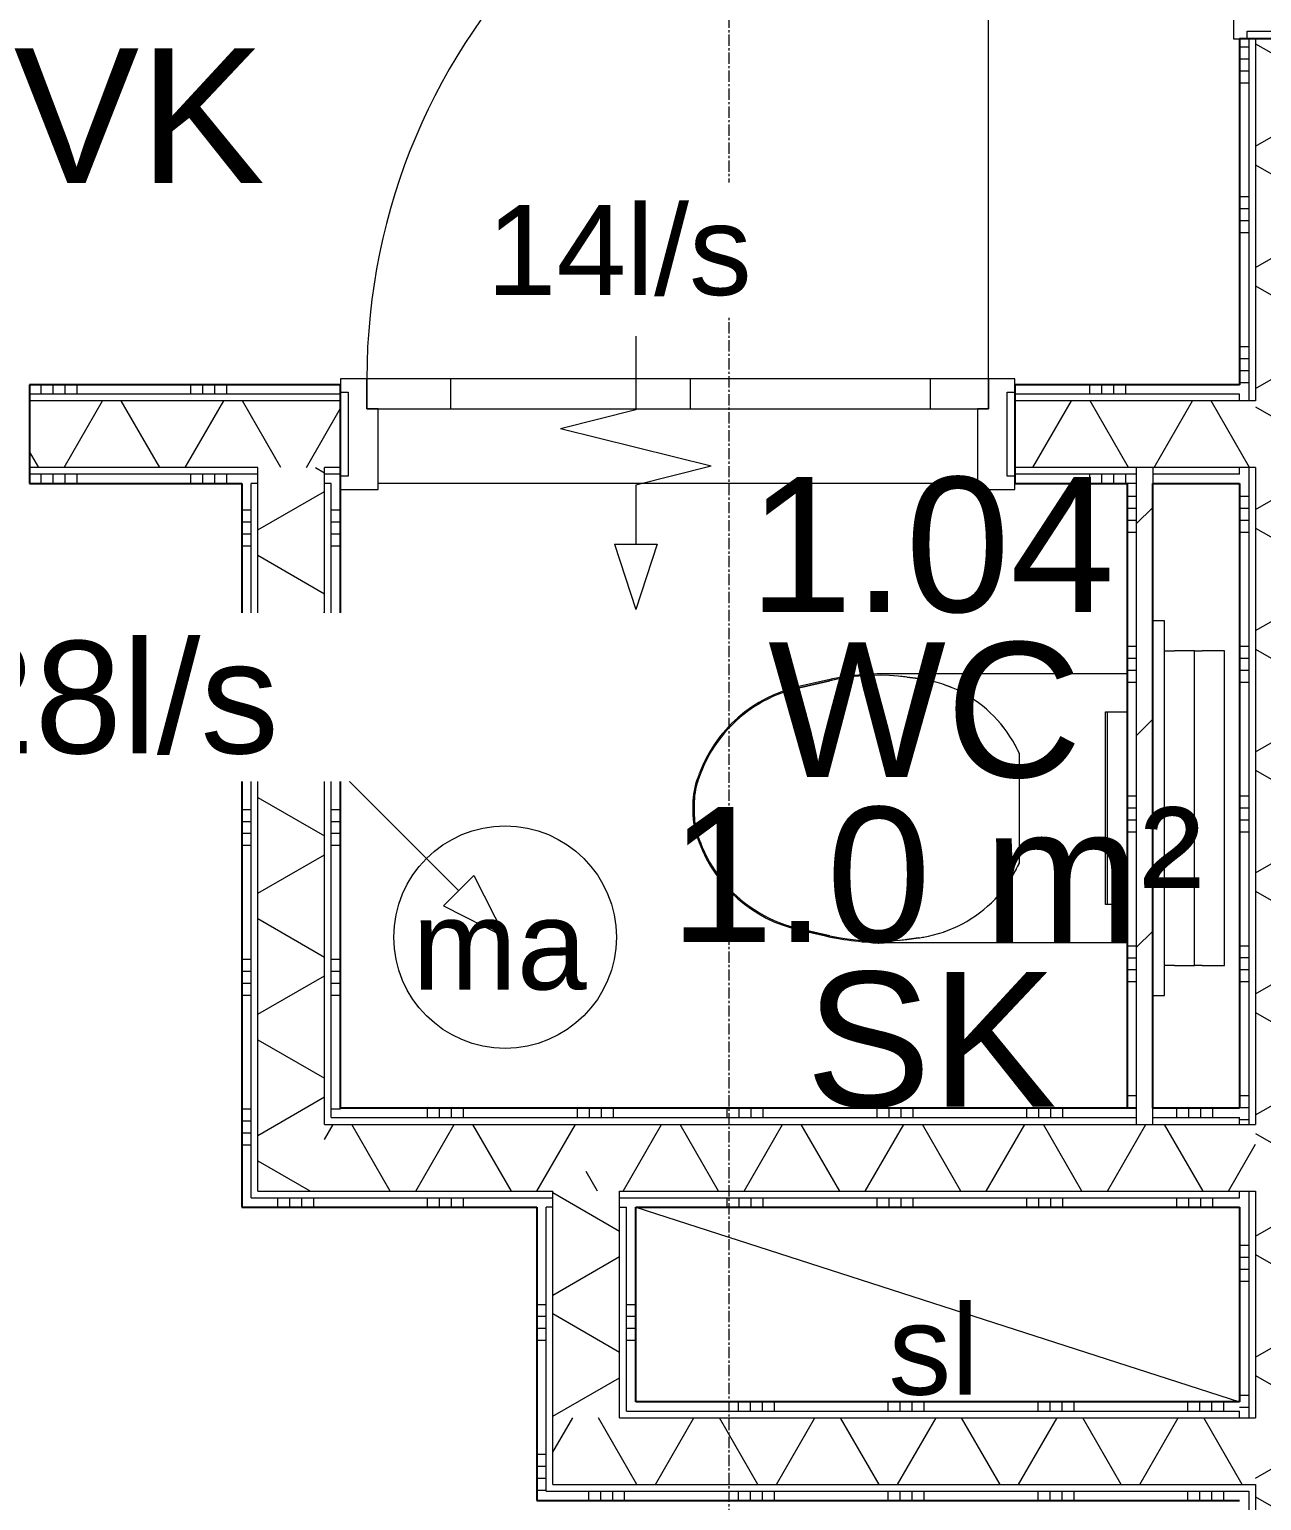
# Model space of a CAD drawing. Header units: millimetres. Extents: x -8546 to 211781, y -3000 to 31870.
# Drawn here: x 20827 to 22472, y 4293 to 6257 of the extents above; entities that cross this region are included whole.
import ezdxf

# ---------------------------------------------------------------- set-up
doc = ezdxf.new("R2010")
doc.units = ezdxf.units.MM
doc.linetypes.add('grid', pattern=[24, 15, -3, 3, -3])
for name, color, linetype, lineweight in [('A-ANNO-NOTE', 131, 'Continuous', 9), ('A-AREA-IDEN', 2, 'Continuous', 9), ('A-DETL', 90, 'Continuous', 9), ('A-DOOR', 31, 'Continuous', 9), ('A-WALL', 113, 'Continuous', 9), ('A-WALL-PATT', 111, 'Continuous', 25), ('G-ANNO-TEXT', 231, 'Continuous', 9), ('I-WALL', 2, 'Continuous', 9), ('P-SANR-FIXT', 6, 'Continuous', 9), ('S-GRID', 1, 'Continuous', 9)]:
    doc.layers.add(name, color=color, linetype=linetype, lineweight=lineweight)
doc.styles.add('Arial_2', font='arial.ttf', dxfattribs={"height": 180})
doc.styles.add('Arial_3', font='arial.ttf', dxfattribs={"height": 120})
doc.styles.add('Arial_4', font='arial.ttf', dxfattribs={"height": 150})
doc.styles.add('Arial_5', font='arial.ttf', dxfattribs={"height": 1.2})
pattern_1 = [(270, (20290.73, 5782.88), (200, -3e-13), []), (270, (20274.73, 5782.88), (200, -3e-13), []), (270, (20258.73, 5782.88), (200, -3e-13), []), (270, (20242.73, 5782.88), (200, -3e-13), [])]
pattern_2 = [(180, (21242.73, 5167.87), (-4e-13, -200), []), (180, (21242.73, 5183.87), (-4e-13, -200), []), (180, (21242.73, 5199.87), (-4e-13, -200), []), (180, (21242.73, 5215.87), (-4e-13, -200), [])]
pattern_3 = [(90, (21973.73, 4293.2), (-200, 3e-13), []), (90, (21989.73, 4293.2), (-200, 3e-13), []), (90, (22005.73, 4293.2), (-200, 3e-13), []), (90, (22021.73, 4293.2), (-200, 3e-13), [])]
pattern_4 = [(270, (22006.73, 4816.87), (200, -3e-13), []), (270, (21990.73, 4816.87), (200, -3e-13), []), (270, (21974.73, 4816.87), (200, -3e-13), []), (270, (21958.73, 4816.87), (200, -3e-13), [])]
pattern_5 = [(360, (21504.73, 4555.04), (4e-13, 200), []), (360, (21504.73, 4539.04), (4e-13, 200), []), (360, (21504.73, 4523.04), (4e-13, 200), []), (360, (21504.73, 4507.04), (4e-13, 200), [])]
pattern_6 = [(270, (21406.73, 4816.87), (200, -3e-13), []), (270, (21390.73, 4816.87), (200, -3e-13), []), (270, (21374.73, 4816.87), (200, -3e-13), []), (270, (21358.73, 4816.87), (200, -3e-13), [])]

# ---------------------------------------------------------------- blocks, each defined once
blk = doc.blocks.new('32_EA_binnenkozijn_hardhout_deurzonderbovenlicht - 900x2730-V8-1ste verdieping')
at = {"layer": 'A-DOOR'}
blk.add_line((430, 74), (430, 904), dxfattribs=at)
at = {"layer": 'A-DOOR', "lineweight": 18}
for p, q in [((-400, 74), (-435, 74)), ((-435, 74), (-435, 66)), ((430, 74), (-400, 74)), ((-400, 74), (-400, 34)), ((-400, 34), (-400, 74)), ((430, 34), (430, 74)), ((465, 74), (430, 74)), ((430, 74), (430, 34)), ((465, 66), (465, 74)), ((-435, 56), (-425, 56)), ((-425, 56), (-425, -56)), ((455, -56), (455, 56)), ((455, 56), (465, 56)), ((-400, 34), (430, 34)), ((-385, 34), (-400, 34)), ((-385, -74), (-385, 34)), ((430, 34), (415, 34)), ((415, 34), (415, -74)), ((-425, -56), (-435, -56)), ((465, -56), (455, -56)), ((-435, -66), (-435, -74)), ((-435, -74), (-385, -74)), ((415, -74), (465, -74)), ((465, -74), (465, -66))]:
    blk.add_line(p, q, dxfattribs=at)
at = {"layer": 'A-DOOR'}
blk.add_arc((430, 74), 830, 90, 180, dxfattribs=at)
blk = doc.blocks.new('32_EA_binnenkozijn_hardhout_deurzonderbovenlicht - 900x2730-V9-1ste verdieping')
at = {"layer": 'A-DOOR'}
h = blk.add_hatch(dxfattribs=at)
h.set_pattern_fill('FP_81', color=256, style=0, pattern_type=2)
h.set_pattern_definition([(90, (-1010.24, -5716.88), (-320, 2e-14), [])])
h.paths.add_polyline_path([(430, 34), (430, 74), (-400, 74), (-400, 34), (-32.3, 34)])
blk.add_line((430, 74), (430, 904), dxfattribs=at)
at = {"layer": 'A-DOOR', "lineweight": 18}
for p, q in [((-400, 74), (-435, 74)), ((-435, 74), (-435, 66)), ((430, 74), (-400, 74)), ((-400, 74), (-400, 34)), ((-400, 34), (-400, 74)), ((430, 34), (430, 74)), ((465, 74), (430, 74)), ((430, 74), (430, 34)), ((465, 66), (465, 74)), ((-435, 56), (-425, 56)), ((-425, 56), (-425, -56)), ((455, -56), (455, 56)), ((455, 56), (465, 56)), ((-400, 34), (430, 34)), ((-385, 34), (-400, 34)), ((-385, -74), (-385, 34)), ((430, 34), (415, 34)), ((415, 34), (415, -74)), ((-425, -56), (-435, -56)), ((465, -56), (455, -56)), ((-435, -74), (-385, -74)), ((415, -74), (465, -74)), ((465, -74), (465, -66))]:
    blk.add_line(p, q, dxfattribs=at)
at = {"layer": 'A-DOOR'}
blk.add_arc((430, 74), 830, 90, 180, dxfattribs=at)
blk = doc.blocks.new('74_3B_toilet - eenvoudig - 74_3B_toilet - eenvoudig-445747-1ste verdieping')
at = {"layer": 'P-SANR-FIXT'}
for p, q in [((-232.3, 590.5), (-237.2, 588.7)), ((-186.2, 596.9), (-196.8, 596.9)), ((-186.2, 595.3), (-196.8, 595.3)), ((-196.8, 595.3), (-186.2, 595.3)), ((-186.2, 595.3), (-196.8, 595.3)), ((-196.8, 595.3), (-186.2, 595.3)), ((-145.8, 588.7), (-150.7, 590.5)), ((-231.7, 589), (-236.6, 587.2)), ((-236.6, 587.2), (-231.7, 589)), ((-231.7, 589), (-236.6, 587.2)), ((-236.6, 587.2), (-231.7, 589)), ((-146.4, 587.2), (-151.3, 589)), ((-151.3, 589), (-146.4, 587.2)), ((-146.4, 587.2), (-151.3, 589)), ((-151.3, 589), (-146.4, 587.2)), ((-353.9, 455.6), (-362, 420.1)), ((-352.3, 455.2), (-360.4, 419.8)), ((-360.4, 419.8), (-352.3, 455.2)), ((-352.3, 455.2), (-360.4, 419.8)), ((-360.4, 419.8), (-352.3, 455.2)), ((-22.6, 419.8), (-30.7, 455.2)), ((-30.7, 455.2), (-22.6, 419.8)), ((-22.6, 419.8), (-30.7, 455.2)), ((-30.7, 455.2), (-22.6, 419.8)), ((-21.1, 420.1), (-29.2, 455.6)), ((-360.4, 419.8), (-361.7, 414.1)), ((-361.7, 414.1), (-360.4, 419.8)), ((-360.4, 419.8), (-361.7, 414.1)), ((-361.7, 414.1), (-360.4, 419.8)), ((-21.3, 414.1), (-22.6, 419.8)), ((-22.6, 419.8), (-21.3, 414.1)), ((-21.3, 414.1), (-22.6, 419.8)), ((-22.6, 419.8), (-21.3, 414.1)), ((-370.9, 340.9), (-370.9, 17)), ((-12.1, 17), (-12.1, 340.9)), ((-366.6, 311.4), (-364.6, 295.9)), ((-364.6, 295.9), (-366.6, 311.4)), ((-366.6, 311.4), (-364.6, 295.9)), ((-364.6, 295.9), (-366.6, 311.4)), ((-18.4, 295.9), (-16.4, 311.4)), ((-16.4, 311.4), (-18.4, 295.9)), ((-18.4, 295.9), (-16.4, 311.4)), ((-16.4, 311.4), (-18.4, 295.9)), ((-269.4, 163.5), (-265.1, 161.4)), ((-265.1, 161.4), (-269.4, 163.5)), ((-269.4, 163.5), (-265.1, 161.4)), ((-265.1, 161.4), (-269.4, 163.5)), ((-263, 160.9), (-120, 160.9)), ((-117.9, 161.4), (-113.6, 163.5)), ((-113.6, 163.5), (-117.9, 161.4)), ((-117.9, 161.4), (-113.6, 163.5)), ((-113.6, 163.5), (-117.9, 161.4))]:
    blk.add_line(p, q, dxfattribs=at)
at = {"layer": 'P-SANR-FIXT', "flags": 128}
for points in [[(-196.8, 595.3), (-200.8, 595.2), (-204.8, 595), (-208.8, 594.6), (-212.8, 594), (-216.7, 593.3), (-220.6, 592.4), (-224.5, 591.4), (-228.3, 590.2), (-231.7, 589)], [(-196.8, 595.3), (-200.8, 595.2), (-204.8, 595), (-208.8, 594.6), (-212.8, 594), (-216.7, 593.3), (-220.6, 592.4), (-224.5, 591.4), (-228.3, 590.2), (-231.7, 589)], [(-151.3, 589), (-155.1, 590.4), (-158.9, 591.5), (-162.8, 592.5), (-166.7, 593.4), (-170.6, 594.1), (-174.6, 594.6), (-178.6, 595), (-182.6, 595.2), (-186.2, 595.3)], [(-151.3, 589), (-155.1, 590.4), (-158.9, 591.5), (-162.8, 592.5), (-166.7, 593.4), (-170.6, 594.1), (-174.6, 594.6), (-178.6, 595), (-182.6, 595.2), (-186.2, 595.3)], [(-236.6, 587.2), (-243.5, 584.5), (-250.3, 581.5), (-256.9, 578.2), (-263.4, 574.7), (-269.7, 570.9), (-275.9, 566.9), (-282, 562.6), (-287.8, 558.1), (-293.5, 553.4), (-299, 548.4), (-304.3, 543.3), (-309.3, 537.9), (-314.2, 532.3), (-318.8, 526.5), (-323.2, 520.6), (-327.3, 514.4), (-331.2, 508.2), (-334.8, 501.7), (-338.2, 495.2), (-341.3, 488.5), (-344.1, 481.6), (-346.7, 474.7), (-349, 467.7), (-351, 460.6), (-352.3, 455.2)], [(-236.6, 587.2), (-243.5, 584.5), (-250.3, 581.5), (-256.9, 578.2), (-263.4, 574.7), (-269.7, 570.9), (-275.9, 566.9), (-282, 562.6), (-287.8, 558.1), (-293.5, 553.4), (-299, 548.4), (-304.3, 543.3), (-309.3, 537.9), (-314.2, 532.3), (-318.8, 526.5), (-323.2, 520.6), (-327.3, 514.4), (-331.2, 508.2), (-334.8, 501.7), (-338.2, 495.2), (-341.3, 488.5), (-344.1, 481.6), (-346.7, 474.7), (-349, 467.7), (-351, 460.6), (-352.3, 455.2)], [(-30.7, 455.2), (-32.5, 462.4), (-34.6, 469.5), (-36.9, 476.5), (-39.6, 483.4), (-42.5, 490.2), (-45.7, 496.8), (-49.1, 503.4), (-52.8, 509.8), (-56.7, 516), (-61, 522.1), (-65.4, 528), (-70.1, 533.7), (-75, 539.3), (-80.1, 544.6), (-85.4, 549.7), (-90.9, 554.6), (-96.6, 559.3), (-102.5, 563.8), (-108.6, 568), (-114.9, 571.9), (-121.3, 575.6), (-127.8, 579.1), (-134.5, 582.3), (-141.2, 585.2), (-146.4, 587.2)], [(-30.7, 455.2), (-32.5, 462.4), (-34.6, 469.5), (-36.9, 476.5), (-39.6, 483.4), (-42.5, 490.2), (-45.7, 496.8), (-49.1, 503.4), (-52.8, 509.8), (-56.7, 516), (-61, 522.1), (-65.4, 528), (-70.1, 533.7), (-75, 539.3), (-80.1, 544.6), (-85.4, 549.7), (-90.9, 554.6), (-96.6, 559.3), (-102.5, 563.8), (-108.6, 568), (-114.9, 571.9), (-121.3, 575.6), (-127.8, 579.1), (-134.5, 582.3), (-141.2, 585.2), (-146.4, 587.2)], [(-361.7, 414.1), (-364.1, 402.7), (-366, 391.2), (-367.4, 379.6), (-368.4, 367.9), (-368.9, 356.3), (-369, 344.6), (-368.6, 332.9), (-367.7, 321.3), (-366.6, 311.4)], [(-361.7, 414.1), (-364.1, 402.7), (-366, 391.2), (-367.4, 379.6), (-368.4, 367.9), (-368.9, 356.3), (-369, 344.6), (-368.6, 332.9), (-367.7, 321.3), (-366.6, 311.4)], [(-16.4, 311.4), (-15.1, 323), (-14.3, 334.6), (-14, 346.3), (-14.1, 358), (-14.7, 369.7), (-15.8, 381.3), (-17.3, 392.9), (-19.3, 404.4), (-21.3, 414.1)], [(-16.4, 311.4), (-15.1, 323), (-14.3, 334.6), (-14, 346.3), (-14.1, 358), (-14.7, 369.7), (-15.8, 381.3), (-17.3, 392.9), (-19.3, 404.4), (-21.3, 414.1)], [(-364.6, 295.9), (-363.5, 289.1), (-362.2, 282.3), (-360.7, 275.6), (-358.9, 269), (-356.8, 262.4), (-354.4, 256), (-351.8, 249.6), (-348.9, 243.4), (-345.8, 237.2), (-342.5, 231.2), (-338.9, 225.4), (-335.1, 219.7), (-331, 214.1), (-326.7, 208.7), (-322.3, 203.5), (-317.6, 198.5), (-312.7, 193.6), (-307.6, 189), (-302.4, 184.5), (-297, 180.3), (-291.4, 176.3), (-285.6, 172.5), (-279.7, 169), (-273.7, 165.7), (-269.4, 163.5)], [(-364.6, 295.9), (-363.5, 289.1), (-362.2, 282.3), (-360.7, 275.6), (-358.9, 269), (-356.8, 262.4), (-354.4, 256), (-351.8, 249.6), (-348.9, 243.4), (-345.8, 237.2), (-342.5, 231.2), (-338.9, 225.4), (-335.1, 219.7), (-331, 214.1), (-326.7, 208.7), (-322.3, 203.5), (-317.6, 198.5), (-312.7, 193.6), (-307.6, 189), (-302.4, 184.5), (-297, 180.3), (-291.4, 176.3), (-285.6, 172.5), (-279.7, 169), (-273.7, 165.7), (-269.4, 163.5)], [(-113.6, 163.5), (-107.5, 166.7), (-101.5, 170), (-95.6, 173.7), (-89.9, 177.5), (-84.4, 181.6), (-79, 185.9), (-73.8, 190.4), (-68.8, 195.1), (-64, 200), (-59.4, 205.1), (-54.9, 210.3), (-50.7, 215.8), (-46.8, 221.4), (-43, 227.1), (-39.5, 233), (-36.2, 239.1), (-33.2, 245.2), (-30.4, 251.5), (-27.9, 257.9), (-25.6, 264.4), (-23.6, 271), (-21.8, 277.6), (-20.3, 284.3), (-19.1, 291.1), (-18.4, 295.9)], [(-113.6, 163.5), (-107.5, 166.7), (-101.5, 170), (-95.6, 173.7), (-89.9, 177.5), (-84.4, 181.6), (-79, 185.9), (-73.8, 190.4), (-68.8, 195.1), (-64, 200), (-59.4, 205.1), (-54.9, 210.3), (-50.7, 215.8), (-46.8, 221.4), (-43, 227.1), (-39.5, 233), (-36.2, 239.1), (-33.2, 245.2), (-30.4, 251.5), (-27.9, 257.9), (-25.6, 264.4), (-23.6, 271), (-21.8, 277.6), (-20.3, 284.3), (-19.1, 291.1), (-18.4, 295.9)], [(-265.1, 161.4), (-264.9, 161.3), (-264.7, 161.3), (-264.5, 161.2), (-264.4, 161.1), (-264.2, 161.1), (-264, 161), (-263.8, 161), (-263.6, 161), (-263.4, 160.9), (-263.2, 160.9), (-263, 160.9), (-263, 160.9)], [(-265.1, 161.4), (-264.9, 161.3), (-264.7, 161.3), (-264.5, 161.2), (-264.4, 161.1), (-264.2, 161.1), (-264, 161), (-263.8, 161), (-263.6, 161), (-263.4, 160.9), (-263.2, 160.9), (-263, 160.9)], [(-120, 160.9), (-119.8, 160.9), (-119.6, 160.9), (-119.5, 161), (-119.3, 161), (-119.1, 161), (-118.9, 161.1), (-118.7, 161.1), (-118.5, 161.2), (-118.4, 161.2), (-118.2, 161.3), (-118, 161.4), (-117.9, 161.4)], [(-120, 160.9), (-119.8, 160.9), (-119.6, 160.9), (-119.5, 161), (-119.3, 161), (-119.1, 161), (-118.9, 161.1), (-118.7, 161.1), (-118.5, 161.2), (-118.4, 161.2), (-118.2, 161.3), (-118, 161.4), (-117.9, 161.4)]]:
    blk.add_lwpolyline(points, dxfattribs=at)
at = {"layer": 'P-SANR-FIXT'}
for centre, radius, start, end in [((-196.8, 495.3), 101.6, 90, 110.4134), ((-196.8, 495.3), 100, 105.7569, 110.4134), ((-196.8, 495.3), 100, 105.7569, 110.4134), ((-196.8, 495.3), 100, 90, 94.6565), ((-196.8, 495.3), 100, 90, 94.6565), ((-186.2, 495.3), 101.6, 69.5866, 90), ((-186.2, 495.3), 100, 85.3435, 90), ((-186.2, 495.3), 100, 85.3435, 90), ((-186.2, 495.3), 100, 69.5866, 74.2431), ((-186.2, 495.3), 100, 69.5866, 74.2431), ((-172.2, 414), 186.4, 110.4134, 167.1278), ((-172.2, 414), 184.8, 110.4134, 112.6484), ((-172.2, 414), 184.8, 110.4134, 112.6484), ((-210.8, 414), 184.8, 67.3516, 69.5866), ((-210.8, 414), 184.8, 67.3516, 69.5866), ((-210.8, 414), 186.4, 12.8722, 69.5866), ((-172.2, 414), 184.8, 137.9519, 139.5815), ((-172.2, 414), 184.8, 137.9519, 139.5815), ((-210.8, 414), 184.8, 40.4106, 42.0402), ((-210.8, 414), 184.8, 40.4106, 42.0402), ((-172.2, 414), 184.8, 164.8929, 167.1278), ((-172.2, 414), 184.8, 164.8929, 167.1278), ((-210.8, 414), 184.8, 12.8722, 15.1071), ((-210.8, 414), 184.8, 12.8722, 15.1071), ((-15.3, 340.9), 355.6, 167.1278, 180), ((-76.9, 349.1), 292.1, 167.1278, 168.7989), ((-76.9, 349.1), 292.1, 167.1278, 168.7989), ((-306.1, 349.1), 292.1, 11.2011, 12.8722), ((-306.1, 349.1), 292.1, 11.2011, 12.8722), ((-367.7, 340.9), 355.6, 0, 12.8722), ((-76.9, 349.1), 292.1, 176.5447, 178.1367), ((-76.9, 349.1), 292.1, 176.5447, 178.1367), ((-306.1, 349.1), 292.1, 2.0004, 3.5932), ((-306.1, 349.1), 292.1, 2.0004, 3.5932), ((-76.9, 349.1), 292.1, 185.7454, 187.4164), ((-76.9, 349.1), 292.1, 185.7454, 187.4164), ((-306.1, 349.1), 292.1, 352.5836, 354.2546), ((-306.1, 349.1), 292.1, 352.5836, 354.2546), ((-194.1, 318), 171.9, 187.4164, 189.8601), ((-194.1, 318), 171.9, 187.4164, 189.8601), ((-188.9, 318), 171.9, 350.1399, 352.5836), ((-188.9, 318), 171.9, 350.1399, 352.5836), ((-194.1, 318), 171.9, 199.0986, 202.3668), ((-194.1, 318), 171.9, 199.0986, 202.3668), ((-188.9, 318), 171.9, 337.0292, 340.9014), ((-188.9, 318), 171.9, 337.0292, 340.9014), ((-194.1, 318), 171.9, 228.4622, 232.3354), ((-194.1, 318), 171.9, 228.4622, 232.3354), ((-188.9, 318), 171.9, 307.6646, 311.0357), ((-188.9, 318), 171.9, 307.6646, 311.0357), ((-194.1, 318), 171.9, 241.573, 244.0166), ((-194.1, 318), 171.9, 241.573, 244.0166), ((-263, 165.7), 4.76, 244.0166, 270), ((-263, 165.7), 4.76, 244.0166, 270), ((-120, 165.7), 4.76, 270, 295.9834), ((-120, 165.7), 4.76, 270, 295.9834), ((-188.9, 318), 171.9, 295.9834, 298.427), ((-188.9, 318), 171.9, 295.9834, 298.427)]:
    blk.add_arc(centre, radius, start, end, dxfattribs=at)
blk = doc.blocks.new('S4R_Geberit_Reservoir_Duofix_Wall-WC_UP320 - S4R_Geberit_Reservoir_Duofix_Wall-WC_UP320-494624-1ste verdieping')
at = {"layer": 'P-SANR-FIXT'}
for p, q in [((1675.2, 5467.5), (1659.4, 5467.5)), ((1675.2, 4967.5), (1675.2, 5467.5)), ((1675.2, 5427.5), (1688.5, 5427.5)), ((1715.2, 5427.5), (1688.5, 5427.5)), ((1715.2, 5007.5), (1715.2, 5427.5)), ((1715.2, 5427.5), (1725.2, 5427.5)), ((1755.2, 5427.5), (1725.2, 5427.5)), ((1755.2, 5007.5), (1755.2, 5427.5)), ((1596.4, 5217.5), (1596.4, 5346.2)), ((1596.4, 5346.2), (1598.7, 5346.2)), ((1598.7, 5346.2), (1598.7, 5217.5)), ((1598.7, 5346.2), (1625.4, 5346.2)), ((1598.7, 5346.2), (1598.7, 5088.8)), ((1596.4, 5088.8), (1596.4, 5217.5)), ((1598.7, 5217.5), (1598.7, 5088.8)), ((1598.7, 5088.8), (1596.4, 5088.8)), ((1625.4, 5088.8), (1598.7, 5088.8)), ((1688.5, 5007.5), (1675.2, 5007.5)), ((1688.5, 5007.5), (1715.2, 5007.5)), ((1725.2, 5007.5), (1715.2, 5007.5)), ((1725.2, 5007.5), (1755.2, 5007.5)), ((1659.4, 4967.5), (1675.2, 4967.5))]:
    blk.add_line(p, q, dxfattribs=at)
blk = doc.blocks.new('61_EA_VENT_DEURDOORVOER1 - WCD 2-1511445-1ste verdieping')
at = {"layer": 'A-ANNO-NOTE'}
for p, q in [((0, 1.308), (0, 0.324)), ((0, 0.324), (-1.007, 0.073)), ((0, -0.178), (-1.007, 0.073)), ((1.007, -0.429), (0, -0.178)), ((1.007, -0.429), (0, -0.68)), ((0, -0.68), (0, -1.467)), ((-0.285, -1.467), (0, -2.343)), ((-0.285, -1.467), (0.285, -1.467)), ((0.285, -1.467), (0, -2.343))]:
    blk.add_line(p, q, dxfattribs=at)
blk = doc.blocks.new('61_EA_VENT_AFZUIGING - LICHTPUNT-2561744-1ste verdieping')
at = {"layer": 'A-ANNO-NOTE'}
for p, q in [((0.418, -0.821), (0, 0)), ((0.821, -0.418), (0, 0)), ((0.418, -0.821), (0.821, -0.418)), ((0.619, -0.62), (2.697, -2.698))]:
    blk.add_line(p, q, dxfattribs=at)
blk.add_circle((0, 0), 1.485, dxfattribs=at)
at = {"layer": 'A-ANNO-NOTE', "insert": (1.239, -0.501), "char_height": 1.2, "width": 2.96624, "attachment_point": 1, "rotation": 180, "style": 'Arial_5'}
blk.add_mtext('ma', dxfattribs=at)

msp = doc.modelspace()

# ---------------------------------------------------------------- hatches: boundary and pattern name
at = {"layer": 'A-WALL-PATT', "lineweight": 9}
h = msp.add_hatch(dxfattribs=at)
h.set_pattern_fill('FP_75', color=256, angle=60, style=0, pattern_type=2)
h.set_pattern_definition([(330, (22442.73, 4633.88), (70, 121.2436), []), (30, (22442.73, 4633.88), (-70, 121.2436), [])])
h.paths.add_polyline_path([(22553.2, 2709.7), (22553.2, 6244.9), (22464.2, 6244.9), (22464.2, 2709.7)])
h.paths.add_polyline_path([(22506, 7144.9), (22553.2, 7144.9), (22553.2, 7172.4), (22464.2, 7172.4), (22464.2, 7144.9)])
h = msp.add_hatch(dxfattribs=at)
h.set_pattern_fill('FP_74', color=256, angle=90, style=0, pattern_type=2)
h.set_pattern_definition([(360, (22442.73, 4633.88), (4e-13, 200), []), (360, (22442.73, 4617.88), (4e-13, 200), []), (360, (22442.73, 4601.88), (4e-13, 200), []), (360, (22442.73, 4585.88), (4e-13, 200), [])])
h.paths.add_polyline_path([(22455.2, 2709.7), (22455.2, 4305.7), (22442.7, 4305.7), (22442.7, 2709.7)])
h.paths.add_polyline_path([(22442.7, 4403.7), (22455.2, 4403.7), (22455.2, 4706.4), (22442.7, 4706.4), (22442.7, 4412.7)])
h.paths.add_polyline_path([(22442.7, 4795.4), (22455.2, 4795.4), (22455.2, 5672.4), (22442.7, 5672.4), (22442.7, 4804.4)])
h.paths.add_polyline_path([(22442.7, 5761.4), (22455.2, 5761.4), (22455.2, 6244.9), (22442.7, 6244.9), (22442.7, 5764.2)])
h.paths.add_polyline_path([(22455.2, 7144.9), (22455.2, 7150.9), (22442.7, 7150.9), (22442.7, 7144.9)])
h = msp.add_hatch(dxfattribs=at)
h.set_pattern_fill('FP_64', color=256, angle=-270, style=0, pattern_type=2)
h.set_pattern_definition(pattern_1)
h.paths.add_polyline_path([(22442.7, 5770.4), (22442.7, 5782.9), (22142.7, 5782.9), (22142.7, 5770.4), (22219.1, 5770.4)])
h.paths.add_polyline_path([(21242.7, 5770.4), (21242.7, 5782.9), (20827.2, 5782.9), (20827.2, 5770.4), (21071.7, 5770.4)])
h.paths.add_polyline_path([(19927.2, 5770.4), (19927.2, 5782.9), (19185.2, 5782.9), (19185.2, 5770.4), (19924.2, 5770.4)])
h.paths.add_polyline_path([(18258.2, 5770.4), (18285.2, 5770.4), (18285.2, 5782.9), (18258.2, 5782.9)])
h = msp.add_hatch(dxfattribs=at)
h.set_pattern_fill('FP_65', color=256, angle=-300, style=0, pattern_type=2)
h.set_pattern_definition([(240, (20290.73, 5782.88), (121.244, -70), []), (300, (20290.73, 5782.88), (121.244, 70), [])])
h.paths.add_polyline_path([(22464.2, 5672.4), (22464.2, 5761.4), (22142.7, 5761.4), (22142.7, 5672.4), (22455.2, 5672.4)])
h.paths.add_polyline_path([(18160.2, 5672.4), (18285.2, 5672.4), (18285.2, 5761.4), (18160.2, 5761.4)])
h.paths.add_polyline_path([(19194.2, 5672.4), (19927.2, 5672.4), (19927.2, 5761.4), (19185.2, 5761.4), (19185.2, 5672.4)])
h.paths.add_polyline_path([(21242.7, 5672.4), (21242.7, 5761.4), (20827.2, 5761.4), (20827.2, 5672.4), (21221.2, 5672.4)])
h = msp.add_hatch(dxfattribs=at)
h.set_pattern_fill('FP_64', color=256, angle=-270, style=0, pattern_type=2)
h.set_pattern_definition(pattern_1)
h.paths.add_polyline_path([(22304.9, 5650.9), (22304.9, 5663.4), (22142.7, 5663.4), (22142.7, 5650.9), (22292.9, 5650.9)])
h.paths.add_polyline_path([(22326.9, 5650.9), (22442.7, 5650.9), (22442.7, 5663.4), (22326.9, 5663.4)])
h.paths.add_polyline_path([(19304.7, 5650.9), (19927.2, 5650.9), (19927.2, 5663.4), (19283.2, 5663.4), (19283.2, 5650.9), (19292.2, 5650.9)])
h.paths.add_polyline_path([(19185.2, 5650.9), (19194.2, 5650.9), (19194.2, 5663.4), (19185.2, 5663.4)])
h.paths.add_polyline_path([(18285.2, 5650.9), (18285.2, 5663.4), (18138.7, 5663.4), (18138.7, 5650.9), (18203.1, 5650.9)])
h.paths.add_polyline_path([(21132.2, 5650.9), (21132.2, 5663.4), (20827.2, 5663.4), (20827.2, 5650.9), (21123.2, 5650.9)])
h.paths.add_polyline_path([(21221.2, 5650.9), (21242.7, 5650.9), (21242.7, 5663.4), (21221.2, 5663.4)])
h = msp.add_hatch(dxfattribs=at)
h.set_pattern_fill('FP_77', color=256, angle=60, style=0, pattern_type=2)
h.set_pattern_definition([(150, (21242.73, 5167.87), (-70, -121.244), []), (210, (21242.73, 5167.87), (70, -121.244), [])])
h.paths.add_polyline_path([(21221.2, 4706.4), (21221.2, 5672.4), (21132.2, 5672.4), (21132.2, 4706.4)])
h = msp.add_hatch(dxfattribs=at)
h.set_pattern_fill('FP_84', color=256, style=0, pattern_type=2)
h.set_pattern_definition([(45, (20667.49, 0), (-141.4214, 141.4214), [])])
h.paths.add_polyline_path([(22326.9, 4795.4), (22326.9, 5672.4), (22304.9, 5672.4), (22304.9, 4795.4)])
h = msp.add_hatch(dxfattribs=at)
h.set_pattern_fill('FP_76', color=256, angle=90, style=0, pattern_type=2)
h.set_pattern_definition(pattern_2)
h.paths.add_polyline_path([(21123.2, 4684.9), (21123.2, 5650.9), (21110.7, 5650.9), (21110.7, 4684.9)])
h = msp.add_hatch(dxfattribs=at)
h.set_pattern_fill('FP_76', color=256, angle=90, style=0, pattern_type=2)
h.set_pattern_definition(pattern_2)
h.paths.add_polyline_path([(21242.7, 4804.4), (21242.7, 5650.9), (21230.2, 5650.9), (21230.2, 4804.4)])
h = msp.add_hatch(dxfattribs=at)
h.set_pattern_fill('FP_85', color=256, angle=90, style=0, pattern_type=2)
h.set_pattern_definition([(360, (22292.92, 5233.87), (6e-13, 200), []), (360, (22292.92, 5217.87), (6e-13, 200), []), (360, (22292.92, 5201.87), (6e-13, 200), []), (360, (22292.92, 5185.87), (6e-13, 200), [])])
h.paths.add_polyline_path([(22304.9, 4816.9), (22304.9, 5650.9), (22292.9, 5650.9), (22292.9, 4816.9)])
h = msp.add_hatch(dxfattribs=at)
h.set_pattern_fill('FP_126', color=256, angle=-270, style=0, pattern_type=2)
h.set_pattern_definition(pattern_6)
h.paths.add_polyline_path([(21242.7, 4804.4), (21570.7, 4804.4), (21570.7, 4816.9), (21242.7, 4816.9)])
h = msp.add_hatch(dxfattribs=at)
h.set_pattern_fill('FP_100', color=256, angle=-270, style=0, pattern_type=2)
h.set_pattern_definition(pattern_4)
h.paths.add_polyline_path([(22442.7, 4804.4), (22442.7, 4816.9), (22326.9, 4816.9), (22326.9, 4804.4)])
h.paths.add_polyline_path([(22219.1, 4804.4), (22304.9, 4804.4), (22304.9, 4816.9), (21570.7, 4816.9), (21570.7, 4804.4), (21645.4, 4804.4)])
h = msp.add_hatch(dxfattribs=at)
h.set_pattern_fill('FP_127', color=256, angle=-300, style=0, pattern_type=2)
h.set_pattern_definition([(240, (21406.73, 4816.87), (121.24, -70), []), (300, (21406.73, 4816.87), (121.24, 70), [])])
h.paths.add_polyline_path([(21526.2, 4706.4), (21570.7, 4706.4), (21570.7, 4795.4), (21221.2, 4795.4), (21221.2, 4706.4), (21358.5, 4706.4)])
h = msp.add_hatch(dxfattribs=at)
h.set_pattern_fill('FP_101', color=256, angle=-300, style=0, pattern_type=2)
h.set_pattern_definition([(240, (22006.73, 4816.87), (121.244, -70), []), (300, (22006.73, 4816.87), (121.244, 70), [])])
h.paths.add_polyline_path([(22455.2, 4706.4), (22464.2, 4706.4), (22464.2, 4795.4), (21570.7, 4795.4), (21570.7, 4706.4), (22442.7, 4706.4)])
h = msp.add_hatch(dxfattribs=at)
h.set_pattern_fill('FP_126', color=256, angle=-270, style=0, pattern_type=2)
h.set_pattern_definition(pattern_6)
h.paths.add_polyline_path([(21526.2, 4684.9), (21526.2, 4697.4), (21123.2, 4697.4), (21123.2, 4684.9), (21517.2, 4684.9)])
h = msp.add_hatch(dxfattribs=at)
h.set_pattern_fill('FP_103', color=256, angle=60, style=0, pattern_type=2)
h.set_pattern_definition([(330, (21504.73, 4555.04), (70, 121.24), []), (30, (21504.73, 4555.04), (-70, 121.24), [])])
h.paths.add_polyline_path([(21526.2, 4403.7), (21615.2, 4403.7), (21615.2, 4706.4), (21526.2, 4706.4), (21526.2, 4425.2)])
h = msp.add_hatch(dxfattribs=at)
h.set_pattern_fill('FP_100', color=256, angle=-270, style=0, pattern_type=2)
h.set_pattern_definition(pattern_4)
h.paths.add_polyline_path([(22442.7, 4684.9), (22442.7, 4697.4), (21615.2, 4697.4), (21615.2, 4684.9), (22219.1, 4684.9)])
h = msp.add_hatch(dxfattribs=at)
h.set_pattern_fill('FP_102', color=256, angle=90, style=0, pattern_type=2)
h.set_pattern_definition(pattern_5)
h.paths.add_polyline_path([(21504.7, 4305.7), (21517.2, 4305.7), (21517.2, 4684.9), (21504.7, 4684.9), (21504.7, 4329.3)])
h = msp.add_hatch(dxfattribs=at)
h.set_pattern_fill('FP_102', color=256, angle=90, style=0, pattern_type=2)
h.set_pattern_definition(pattern_5)
h.paths.add_polyline_path([(21624.2, 4425.2), (21636.7, 4425.2), (21636.7, 4684.9), (21624.2, 4684.9), (21624.2, 4616.3)])
h = msp.add_hatch(dxfattribs=at)
h.set_pattern_fill('FP_98', color=256, angle=90, style=0, pattern_type=2)
h.set_pattern_definition(pattern_3)
h.paths.add_polyline_path([(22442.7, 4412.7), (22442.7, 4425.2), (21624.2, 4425.2), (21624.2, 4412.7), (22219.1, 4412.7)])
h = msp.add_hatch(dxfattribs=at)
h.set_pattern_fill('FP_99', color=256, angle=60, style=0, pattern_type=2)
h.set_pattern_definition([(60, (21973.73, 4293.2), (-121.244, 70), []), (120, (21973.73, 4293.2), (-121.244, -70), [])])
h.paths.add_polyline_path([(22219.1, 4314.7), (22464.2, 4314.7), (22464.2, 4403.7), (21526.2, 4403.7), (21526.2, 4314.7)])
h = msp.add_hatch(dxfattribs=at)
h.set_pattern_fill('FP_98', color=256, angle=90, style=0, pattern_type=2)
h.set_pattern_definition(pattern_3)
h.paths.add_polyline_path([(22442.7, 4293.2), (22442.7, 4305.7), (21504.7, 4305.7), (21504.7, 4293.2), (22219.1, 4293.2)])

# ---------------------------------------------------------------- linework, layer by layer
at = {"layer": 'A-DETL'}
msp.add_line((21636.7, 4684.9), (22442.7, 4425.2), dxfattribs=at)
at = {"layer": 'A-WALL'}
for p, q in [((22455.2, 6244.9), (22455.2, 5761.4)), ((22464.2, 6244.9), (22464.2, 5761.4)), ((21242.7, 5770.4), (20827.2, 5770.4)), ((21242.7, 5761.4), (20827.2, 5761.4)), ((22442.7, 5770.4), (22142.7, 5770.4)), ((22464.2, 5761.4), (22142.7, 5761.4)), ((22442.7, 5761.4), (22442.7, 5770.4)), ((21132.2, 5672.4), (20827.2, 5672.4)), ((21132.2, 5663.4), (20827.2, 5663.4)), ((21132.2, 4706.4), (21132.2, 5672.4)), ((21242.7, 5672.4), (21221.2, 5672.4)), ((21221.2, 4795.4), (21221.2, 5672.4)), ((21242.7, 5663.4), (21221.2, 5663.4)), ((22464.2, 5672.4), (22142.7, 5672.4)), ((22304.9, 5663.4), (22142.7, 5663.4)), ((22304.9, 5672.4), (22304.9, 4795.4)), ((22326.9, 5672.4), (22326.9, 5650.9)), ((22442.7, 5663.4), (22326.9, 5663.4)), ((22442.7, 5663.4), (22442.7, 5672.4)), ((22455.2, 5672.4), (22455.2, 4795.4)), ((22464.2, 5672.4), (22464.2, 4795.4)), ((21123.2, 4697.4), (21123.2, 5650.9)), ((21132.2, 5650.9), (21123.2, 5650.9)), ((21230.2, 5650.9), (21221.2, 5650.9)), ((21230.2, 4804.4), (21230.2, 5650.9)), ((22304.9, 5650.9), (22292.9, 5650.9)), ((22292.9, 4816.9), (22304.9, 4816.9)), ((22326.9, 4795.4), (22326.9, 4816.9)), ((21221.2, 4795.4), (22464.2, 4795.4)), ((21230.2, 4804.4), (22304.9, 4804.4)), ((22326.9, 4804.4), (22442.7, 4804.4)), ((22442.7, 4795.4), (22442.7, 4804.4)), ((21123.2, 4697.4), (21526.2, 4697.4)), ((21132.2, 4706.4), (21526.2, 4706.4)), ((21526.2, 4314.7), (21526.2, 4706.4)), ((21615.2, 4706.4), (22464.2, 4706.4)), ((21615.2, 4403.7), (21615.2, 4706.4)), ((21615.2, 4697.4), (22442.7, 4697.4)), ((22442.7, 4697.4), (22442.7, 4706.4)), ((22455.2, 4706.4), (22455.2, 4403.7)), ((22464.2, 4706.4), (22464.2, 4403.7)), ((21517.2, 4305.7), (21517.2, 4684.9)), ((21526.2, 4684.9), (21517.2, 4684.9)), ((21615.2, 4684.9), (21624.2, 4684.9)), ((21624.2, 4412.7), (21624.2, 4684.9)), ((21615.2, 4403.7), (22464.2, 4403.7)), ((21624.2, 4412.7), (22442.7, 4412.7)), ((22442.7, 4403.7), (22442.7, 4412.7)), ((21517.2, 4305.7), (22455.2, 4305.7)), ((21526.2, 4314.7), (22464.2, 4314.7)), ((22455.2, 4305.7), (22455.2, 2709.7)), ((22464.2, 4314.7), (22464.2, 2709.7))]:
    msp.add_line(p, q, dxfattribs=at)
at = {"layer": 'I-WALL', "lineweight": 25}
for p, q in [((22574.7, 6244.9), (22442.7, 6244.9)), ((22442.7, 6244.9), (22442.7, 5782.9)), ((21242.7, 5782.9), (20827.2, 5782.9)), ((20827.2, 5782.9), (20827.2, 5650.9)), ((21242.7, 4816.9), (21242.7, 5782.9)), ((22442.7, 5782.9), (22142.7, 5782.9)), ((22142.7, 5782.9), (22142.7, 5650.9)), ((20827.2, 5650.9), (21110.7, 5650.9)), ((21110.7, 5650.9), (21110.7, 4684.9)), ((22142.7, 5650.9), (22292.9, 5650.9)), ((22292.9, 5650.9), (22292.9, 4816.9)), ((22326.9, 5650.9), (22442.7, 5650.9)), ((22326.9, 4816.9), (22326.9, 5650.9)), ((22442.7, 5650.9), (22442.7, 4816.9)), ((22292.9, 4816.9), (21242.7, 4816.9)), ((22442.7, 4816.9), (22326.9, 4816.9)), ((21110.7, 4684.9), (21504.7, 4684.9)), ((21504.7, 4684.9), (21504.7, 4293.2)), ((21636.7, 4684.9), (22442.7, 4684.9)), ((21636.7, 4425.2), (21636.7, 4684.9)), ((22442.7, 4684.9), (22442.7, 4425.2)), ((22442.7, 4425.2), (21636.7, 4425.2)), ((21504.7, 4293.2), (22442.7, 4293.2))]:
    msp.add_line(p, q, dxfattribs=at)
at = {"layer": 'I-WALL'}
msp.add_line((22092.7, 5650.9), (21292.7, 5650.9), dxfattribs=at)
at = {"layer": 'S-GRID', "linetype": 'grid'}
msp.add_line((21761.2, -988.7), (21761.2, 13256.3), dxfattribs=at)

# ---------------------------------------------------------------- block references
at = {"layer": 'A-ANNO-NOTE', "xscale": 100, "yscale": 100, "zscale": 100}
msp.add_blockref('61_EA_VENT_DEURDOORVOER1 - WCD 2-1511445-1ste verdieping', (21636.7, 5716.9), dxfattribs=at)
at = {"layer": 'A-ANNO-NOTE', "xscale": 100, "yscale": 100, "zscale": 100, "rotation": 180}
msp.add_blockref('61_EA_VENT_AFZUIGING - LICHTPUNT-2561744-1ste verdieping', (21462.3, 5045.4), dxfattribs=at)
at = {"layer": 'A-DOOR', "rotation": 89.99999999999991}
msp.add_blockref('32_EA_binnenkozijn_hardhout_deurzonderbovenlicht - 900x2730-V8-1ste verdieping', (22508.7, 6679.9), dxfattribs=at)
at = {"layer": 'A-DOOR'}
msp.add_blockref('32_EA_binnenkozijn_hardhout_deurzonderbovenlicht - 900x2730-V9-1ste verdieping', (21677.7, 5716.9), dxfattribs=at)
at = {"layer": 'P-SANR-FIXT'}
msp.add_blockref('S4R_Geberit_Reservoir_Duofix_Wall-WC_UP320 - S4R_Geberit_Reservoir_Duofix_Wall-WC_UP320-494624-1ste verdieping', (20667.5, 0), dxfattribs=at)
at = {"layer": 'P-SANR-FIXT', "rotation": 90.00000000019516}
msp.add_blockref('74_3B_toilet - eenvoudig - 74_3B_toilet - eenvoudig-445747-1ste verdieping', (22309.9, 5409), dxfattribs=at)

# ---------------------------------------------------------------- texts
at = {"layer": 'A-AREA-IDEN', "char_height": 180, "attachment_point": 1, "style": 'Arial_2'}
for s, insert, width in [('VK', (20806.2, 6232.2), 400.844), ('1.04', (21786.9, 5659.6), 585.232), ('WC', (21813.4, 5439), 521.097), ('1.0 m²', (21681.4, 5219), 841.772), ('SK', (21863.4, 4999), 400.844)]:
    msp.add_mtext(s, dxfattribs=dict(at, insert=insert, width=width))
at = {"layer": 'G-ANNO-TEXT', "color": 7, "insert": (21974, 4554.6), "char_height": 120, "width": 160.338, "attachment_point": 1, "style": 'Arial_3'}
msp.add_mtext('sl', dxfattribs=at)

# ---------------------------------------------------------------- next in the draw order: texts
at = {"layer": 'A-ANNO-NOTE', "attachment_point": 1, "bg_fill": 3, "box_fill_scale": 1.25, "bg_fill_color": 256, "bg_fill_true_color": 13158600, "bg_fill_transparency": 0}
for s, insert, char_height, width, style in [('14l/s', (21437.5, 6022.7), 120, 464.979, 'Arial_3'), ('28l/s', (20717.7, 5440.8), 150, 545.147, 'Arial_4')]:
    msp.add_mtext(s, dxfattribs=dict(at, insert=insert, char_height=char_height, width=width, style=style))

doc.saveas('drawing.dxf')
